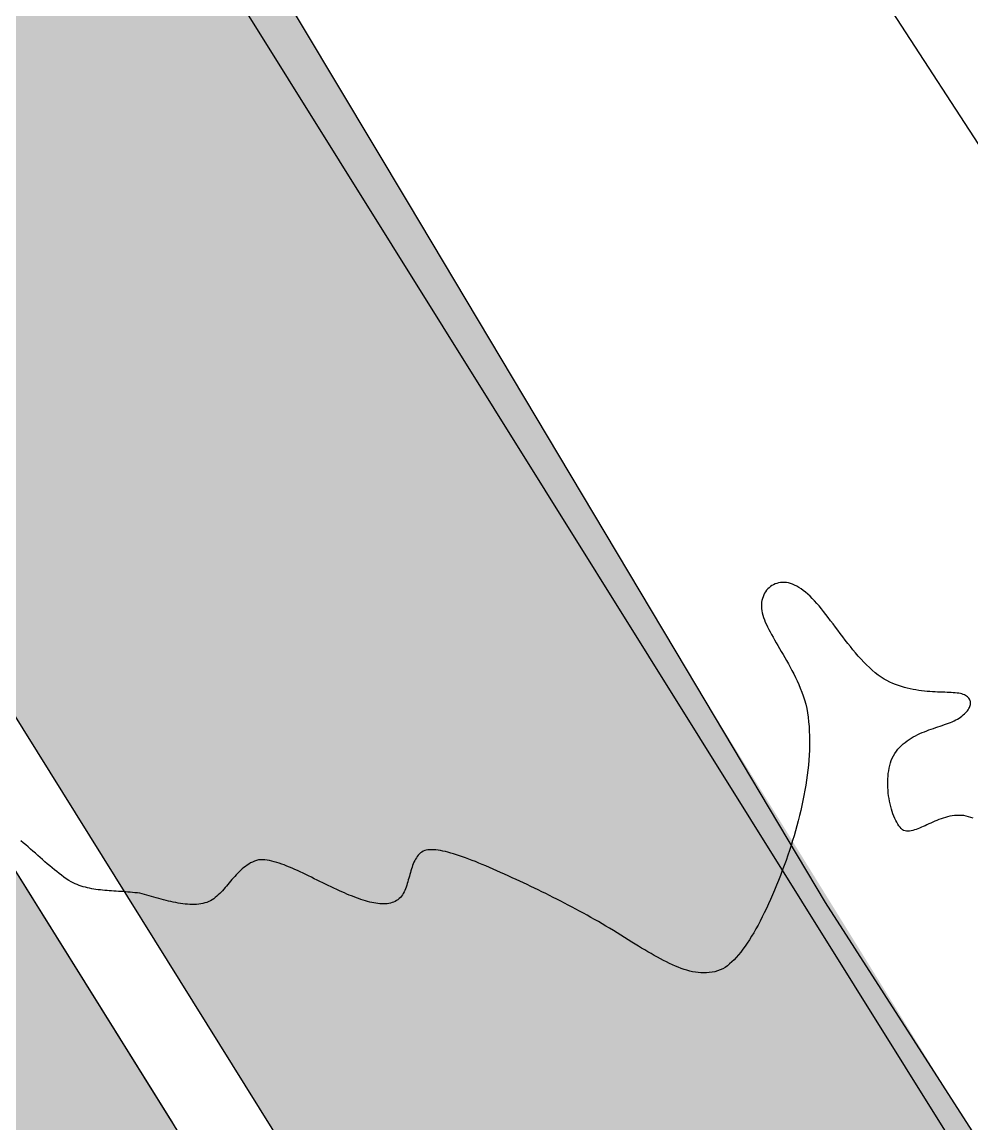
# Model space of a CAD drawing. Header units: metres. Extents: x 3 to 509016, y 4 to 6969473.
# Drawn here: x 507846.111 to 507847.862, y 6967252.387 to 6967254.417 of the extents above; entities that cross this region are included whole.
import ezdxf

# ---------------------------------------------------------------- set-up
doc = ezdxf.new("R2010")
doc.units = ezdxf.units.M
doc.layers.add('_PROP-BDY', color=6, linetype='Continuous', plot=False)
doc.layers.add('C-PRKG', color=252, linetype='Continuous', lineweight=5)
for name, color, linetype in [('C_RD_WHEEL_STOP', 7, 'Continuous'), ('EWS_BATTER TOE', 252, 'Continuous'), ('HATCH_LANDSCAPE', 1, 'Continuous'), ('HATCH_PAVEMENT_CARPARK', 254, 'Continuous'), ('KRB_BACK', 252, 'Continuous'), ('KRB_LIP', 252, 'Continuous'), ('mga2020DR_UNLINED', 252, 'Continuous'), ('mga2020VEG_TREE', 252, 'Continuous'), ('XREF', 7, 'Continuous')]:
    doc.layers.add(name, color=color, linetype=linetype)

# ---------------------------------------------------------------- blocks, each defined once
blk = doc.blocks.new('XD_HATCH')
at = {"layer": 'HATCH_LANDSCAPE', "ltscale": 0.5}
h = blk.add_hatch(dxfattribs=at)
h.set_pattern_fill('GRASS', color=256, scale=0.05)
h.set_pattern_definition([(212.013854887, (0, 0), (-0.28538859865, -1.2375190291), [0.238125, -1.557926224]), (167.013854887, (0, 0), (-0.28538859868, -1.23751902925), [0.238125, -1.031875]), (257.013854887, (0, 0), (1.23751902925, -0.28538859868), [0.238125, -1.031875])])
edge = h.paths.add_edge_path()
edge.add_line((507834.6194, 6967286.6003), (507833.7745, 6967278.3766))
edge.add_line((507833.7745, 6967278.3766), (507834.4563, 6967266.5732))
edge.add_arc((507833.4405, 6967266.3882), 1.0325, -56.8269, 10.3208, ccw=False)
edge.add_line((507834.0055, 6967265.524), (507833.7027, 6967265.3348))
edge.add_line((507833.7027, 6967265.3348), (507831.8595, 6967265.8814))
edge.add_arc((507790.5773, 6967261.1965), 41.5471, 6.4744, 11.72996)
edge.add_arc((507652.9266, 6967269.5696), 178.3302, 0.023588, 2.717699)
edge.add_arc((507863.8943, 6967277.5885), 32.8409, 156.38178, 179.23816, ccw=False)
edge.add_line((507833.8043, 6967290.7459), (507834.868, 6967290.3037))
edge.add_line((507834.868, 6967290.3037), (507834.6194, 6967286.6003))
edge = h.paths.add_edge_path()
edge.add_line((507840.3758, 6967264.2031), (507839.0111, 6967268.6216))
edge.add_line((507839.0111, 6967268.6216), (507838.9485, 6967268.9634))
edge.add_line((507838.9485, 6967268.9634), (507838.9635, 6967269.4631))
edge.add_line((507838.9635, 6967269.4631), (507838.7986, 6967271.4707))
edge.add_line((507838.7986, 6967271.4707), (507838.5426, 6967271.9806))
edge.add_line((507838.5426, 6967271.9806), (507838.3277, 6967272.489))
edge.add_line((507838.3277, 6967272.489), (507838.1812, 6967272.9949))
edge.add_line((507838.1812, 6967272.9949), (507838.0533, 6967273.5))
edge.add_line((507838.0533, 6967273.5), (507837.435, 6967274.5364))
edge.add_line((507837.435, 6967274.5364), (507837.4424, 6967274.8298))
edge.add_line((507837.4424, 6967274.8298), (507837.523, 6967275.3334))
edge.add_line((507837.523, 6967275.3334), (507837.4511, 6967275.831))
edge.add_line((507837.4511, 6967275.831), (507837.4008, 6967276.3294))
edge.add_line((507837.4008, 6967276.3294), (507837.3858, 6967276.8292))
edge.add_line((507837.3858, 6967276.8292), (507837.3708, 6967277.329))
edge.add_line((507837.3708, 6967277.329), (507837.3559, 6967277.8288))
edge.add_line((507837.3559, 6967277.8288), (507837.2868, 6967278.3259))
edge.add_line((507837.2868, 6967278.3259), (507837.6201, 6967280.3039))
edge.add_line((507837.6201, 6967280.3039), (507837.7291, 6967281.2981))
edge.add_line((507837.7291, 6967281.2981), (507837.7573, 6967281.7976))
edge.add_line((507837.7573, 6967281.7976), (507837.7637, 6967283.3032))
edge.add_line((507837.7637, 6967283.3032), (507837.8004, 6967283.8019))
edge.add_line((507837.8004, 6967283.8019), (507837.9, 6967284.2949))
edge.add_line((507837.9, 6967284.2949), (507838.1892, 6967285.2728))
edge.add_line((507838.1892, 6967285.2728), (507838.2709, 6967285.7675))
edge.add_line((507838.2709, 6967285.7675), (507838.3266, 6967286.2645))
edge.add_line((507838.3266, 6967286.2645), (507837.056, 6967286.299))
edge.add_line((507837.056, 6967286.299), (507837.0835, 6967286.024))
edge.add_line((507837.0835, 6967286.024), (507836.2865, 6967278.3018))
edge.add_line((507836.2865, 6967278.3018), (507836.7877, 6967269.7623))
edge.add_line((507836.7877, 6967269.7623), (507836.9971, 6967265.9725))
edge.add_arc((507835.4372, 6967265.8975), 1.5617, -51.2364, 2.7548, ccw=False)
edge.add_line((507836.415, 6967264.6797), (507834.7625, 6967263.6386))
edge.add_line((507834.7625, 6967263.6386), (507834.4122, 6967261.6514))
edge.add_line((507834.4122, 6967261.6514), (507838.3369, 6967255.3696))
edge.add_arc((507838.6337, 6967255.5551), 0.35, 211.9938, 302.0004)
edge.add_line((507838.8192, 6967255.2583), (507843.102, 6967257.934))
edge.add_line((507843.102, 6967257.934), (507849.8852, 6967247.0769))
edge.add_line((507849.8852, 6967247.0769), (507845.6775, 6967244.448))
edge.add_arc((507845.8629, 6967244.1511), 0.35, 121.996, 211.996)
edge.add_line((507845.5661, 6967243.9657), (507846.3609, 6967242.6936))
edge.add_arc((507846.6577, 6967242.879), 0.35, 211.996, 301.996)
edge.add_line((507846.8432, 6967242.5822), (507851.0509, 6967245.2111))
edge.add_line((507851.0509, 6967245.2111), (507857.8321, 6967234.3573))
edge.add_line((507857.8321, 6967234.3573), (507858.9988, 6967232.4898))
edge.add_line((507858.9988, 6967232.4898), (507868.4293, 6967217.3956))
edge.add_line((507868.4293, 6967217.3956), (507869.595, 6967215.5298))
edge.add_line((507869.595, 6967215.5298), (507879.0265, 6967200.4339))
edge.add_line((507879.0265, 6967200.4339), (507880.1922, 6967198.5681))
edge.add_line((507880.1922, 6967198.5681), (507889.6237, 6967183.4722))
edge.add_line((507889.6237, 6967183.4722), (507890.8655, 6967181.6516))
edge.add_line((507890.8655, 6967181.6516), (507890.7894, 6967181.6064))
edge.add_line((507890.7894, 6967181.6064), (507900.2209, 6967166.5105))
edge.add_line((507900.2209, 6967166.5105), (507895.9381, 6967163.8347))
edge.add_arc((507896.1235, 6967163.5378), 0.35, 121.994, 211.996)
edge.add_line((507895.8267, 6967163.3524), (507896.6215, 6967162.0802))
edge.add_arc((507896.9183, 6967162.2657), 0.35, 211.9984, 301.996)
edge.add_line((507897.1038, 6967161.9689), (507901.3866, 6967164.6447))
edge.add_line((507901.3866, 6967164.6447), (507910.8181, 6967149.5487))
edge.add_line((507910.8181, 6967149.5487), (507906.5469, 6967146.8811))
edge.add_arc((507906.7649, 6967146.6028), 0.3535, 128.0734, 218.4885)
edge.add_line((507906.4882, 6967146.3828), (507907.8077, 6967145.0972))
edge.add_line((507907.8077, 6967145.0972), (507909.4019, 6967144.1738))
edge.add_line((507909.4019, 6967144.1738), (507911.1824, 6967145.0318))
edge.add_line((507911.1824, 6967145.0318), (507911.5938, 6967146.4662))
edge.add_line((507911.5938, 6967146.4662), (507913.3116, 6967147.5395))
edge.add_line((507913.3116, 6967147.5395), (507911.7607, 6967150.3145))
edge.add_line((507911.7607, 6967150.3145), (507911.3517, 6967151.1377))
edge.add_line((507911.3517, 6967151.1377), (507910.3123, 6967152.8466))
edge.add_line((507910.3123, 6967152.8466), (507910.0252, 6967153.2568))
edge.add_line((507910.0252, 6967153.2568), (507908.2386, 6967155.6779))
edge.add_line((507908.2386, 6967155.6779), (507906.8185, 6967157.7385))
edge.add_line((507906.8185, 6967157.7385), (507905.1467, 6967160.2314))
edge.add_line((507905.1467, 6967160.2314), (507902.6614, 6967164.5743))
edge.add_line((507902.6614, 6967164.5743), (507901.6885, 6967166.3247))
edge.add_line((507901.6885, 6967166.3247), (507890.3492, 6967184.5912))
edge.add_line((507890.3492, 6967184.5912), (507887.9238, 6967188.3817))
edge.add_line((507887.9238, 6967188.3817), (507882.2644, 6967197.2262))
edge.add_line((507882.2644, 6967197.2262), (507881.0853, 6967198.9492))
edge.add_line((507881.0853, 6967198.9492), (507875.2149, 6967208.1494))
edge.add_line((507875.2149, 6967208.1494), (507870.7184, 6967215.3627))
edge.add_line((507870.7184, 6967215.3627), (507864.5811, 6967226.2674))
edge.add_line((507864.5811, 6967226.2674), (507858.7045, 6967235.0792))
edge.add_line((507858.7045, 6967235.0792), (507856.2419, 6967238.7442))
edge.add_line((507856.2419, 6967238.7442), (507855.1022, 6967240.3904))
edge.add_line((507855.1022, 6967240.3904), (507854.8173, 6967240.8019))
edge.add_line((507854.8173, 6967240.8019), (507854.0618, 6967242.0986))
edge.add_line((507854.0618, 6967242.0986), (507852.576, 6967244.7077))
edge.add_line((507852.576, 6967244.7077), (507851.066, 6967247.3016))
edge.add_line((507851.066, 6967247.3016), (507849.5393, 6967249.8852))
edge.add_line((507849.5393, 6967249.8852), (507848.9949, 6967250.7242))
edge.add_line((507848.9949, 6967250.7242), (507848.7226, 6967251.1437))
edge.add_line((507848.7226, 6967251.1437), (507848.4401, 6967251.5567))
edge.add_line((507848.4401, 6967251.5567), (507847.8618, 6967252.3745))
edge.add_line((507847.8618, 6967252.3745), (507847.3356, 6967253.2249))
edge.add_line((507847.3356, 6967253.2249), (507845.7975, 6967255.8013))
edge.add_line((507845.7975, 6967255.8013), (507844.2186, 6967258.446))
edge.add_line((507844.2186, 6967258.446), (507842.8502, 6967261.0217))
edge.add_line((507842.8502, 6967261.0217), (507842.6112, 6967261.4614))
edge.add_line((507842.6112, 6967261.4614), (507842.0412, 6967262.2858))
edge.add_line((507842.0412, 6967262.2858), (507840.3758, 6967264.2031))
at = {"layer": 'HATCH_PAVEMENT_CARPARK'}
h = blk.add_hatch(color=256, dxfattribs=at)
h.dxf.hatch_style = 1
edge = h.paths.add_edge_path()
edge.add_spline(control_points=[(507831.6057, 6967265.2103), (507831.2653, 6967264.9977)], knot_values=[3.035082, 3.035082, 4.035082, 4.035082], weights=[1, 1], degree=1, periodic=0)
edge.add_spline(control_points=[(507831.2653, 6967264.9977), (507829.7013, 6967264.0205)], knot_values=[2.035082, 2.035082, 3.035082, 3.035082], weights=[1, 1], degree=1, periodic=0)
edge.add_spline(control_points=[(507829.7013, 6967264.0205), (507828.586, 6967263.3237)], knot_values=[1.499683, 1.499683, 2.035082, 2.035082], weights=[1, 1], degree=1, periodic=0)
edge.add_line((507828.586, 6967263.3237), (507826.3004, 6967261.8957))
edge.add_line((507826.3004, 6967261.8957), (507828.2109, 6967258.8379))
edge.add_line((507828.2109, 6967258.8379), (507832.6123, 6967251.7931))
edge.add_arc((507832.1708, 6967251.5252), 0.5164, -46.2921, 31.2496, ccw=False)
edge.add_line((507832.5276, 6967251.1519), (507828.2976, 6967248.5078))
edge.add_line((507828.2976, 6967248.5078), (507834.8678, 6967237.9915))
edge.add_line((507834.8678, 6967237.9915), (507839.0985, 6967240.6347))
edge.add_arc((507839.2657, 6967239.8885), 0.7648, 41.8437, 102.6277, ccw=False)
edge.add_line((507839.8354, 6967240.3986), (507840.6363, 6967239.117))
edge.add_arc((507839.9895, 6967239.0145), 0.6548, -54.842, 9.002, ccw=False)
edge.add_line((507840.3666, 6967238.4792), (507836.1925, 6967235.8713))
edge.add_line((507836.1925, 6967235.8713), (507842.8687, 6967225.1854))
edge.add_line((507842.8687, 6967225.1854), (507844.1606, 6967223.1178))
edge.add_line((507844.1606, 6967223.1178), (507853.4659, 6967208.2237))
edge.add_line((507853.4659, 6967208.2237), (507857.6976, 6967210.8653))
edge.add_arc((507857.8775, 6967210.3834), 0.5143, 32.6567, 110.4711, ccw=False)
edge.add_line((507858.3105, 6967210.661), (507859.1053, 6967209.3888))
edge.add_line((507859.1053, 6967209.3888), (507864.7027, 6967212.8859))
edge.add_line((507864.7027, 6967212.8859), (507863.9079, 6967214.158))
edge.add_arc((507864.3319, 6967214.4229), 0.5, 121.996, 211.9999, ccw=False)
edge.add_line((507864.067, 6967214.847), (507868.2226, 6967217.4433))
edge.add_line((507868.2226, 6967217.4433), (507858.9501, 6967232.2848))
edge.add_line((507858.9501, 6967232.2848), (507854.7944, 6967229.6885))
edge.add_arc((507854.528, 6967230.1061), 0.4954, 211.4621, 302.5322, ccw=False)
edge.add_line((507854.1055, 6967229.8476), (507853.3107, 6967231.1197))
edge.add_arc((507853.7337, 6967231.3849), 0.4992, 121.9038, 212.0841, ccw=False)
edge.add_line((507853.4698, 6967231.8087), (507857.6254, 6967234.405))
edge.add_line((507857.6254, 6967234.405), (507851.0022, 6967245.0061))
edge.add_line((507851.0022, 6967245.0061), (507846.9226, 6967242.455))
edge.add_arc((507846.6577, 6967242.879), 0.5, 211.996, 301.996, ccw=False)
edge.add_line((507846.2337, 6967242.6141), (507845.4389, 6967243.8862))
edge.add_arc((507845.8629, 6967244.1511), 0.5, 121.996, 211.996, ccw=False)
edge.add_line((507845.598, 6967244.5752), (507849.6775, 6967247.1263))
edge.add_line((507849.6775, 6967247.1263), (507843.0543, 6967257.7273))
edge.add_line((507843.0543, 6967257.7273), (507842.2198, 6967257.2017))
edge.add_line((507842.2198, 6967257.2017), (507838.8987, 6967255.131))
edge.add_arc((507838.6337, 6967255.5551), 0.5, 211.9931, 301.9996, ccw=False)
edge.add_line((507838.2097, 6967255.2902), (507833.4848, 6967262.8744))
edge.add_line((507833.4848, 6967262.8744), (507831.8978, 6967265.3928))
edge.add_line((507831.8978, 6967265.3928), (507831.6057, 6967265.2103))
blk = doc.blocks.new('25027_BNP_Skygate Play-Sheet - 000101 - SITE PLAN')
at = {"layer": '_PROP-BDY'}
blk.add_line((-2401700.5, 3945943.9), (-2257300.5, 3945943.9), dxfattribs=at)
at = {"layer": 'C-PRKG'}
blk.add_line((-2275654.4, 3947143.9), (-2270658.8, 3947143.9), dxfattribs=at)
blk = doc.blocks.new('XE_ARCH')
at = {"xscale": 0.001, "yscale": 0.001, "zscale": 0.001, "rotation": 121.996}
blk.add_blockref('25027_BNP_Skygate Play-Sheet - 000101 - SITE PLAN', (509988.1258, 6971273.7702), dxfattribs=at)
blk = doc.blocks.new('XE_LOT BOUNDARY')
at = {"layer": '_PROP-BDY'}
blk.add_line((507914.1948, 6967146.1257), (507837.683, 6967268.5892), dxfattribs=at)
blk = doc.blocks.new('BAC V TREE')
for p, q in [((4.5392, -11.2206), (4.5228, -11.2339)), ((4.5567, -11.2087), (4.5392, -11.2206)), ((4.5751, -11.1983), (4.5567, -11.2087)), ((4.5946, -11.1894), (4.5751, -11.1983)), ((4.6148, -11.1822), (4.5946, -11.1894)), ((4.636, -11.1767), (4.6148, -11.1822)), ((4.6578, -11.173), (4.636, -11.1767)), ((4.6803, -11.1711), (4.6578, -11.173)), ((4.7034, -11.1712), (4.6803, -11.1711)), ((4.7271, -11.1731), (4.7034, -11.1712)), ((4.7513, -11.1772), (4.7271, -11.1731)), ((4.7758, -11.1833), (4.7513, -11.1772)), ((4.8008, -11.1917), (4.7758, -11.1833)), ((4.8259, -11.2022), (4.8008, -11.1917)), ((4.8514, -11.2151), (4.8259, -11.2022)), ((4.8769, -11.2304), (4.8514, -11.2151)), ((4.9025, -11.2481), (4.8769, -11.2304)), ((4.4437, -11.3616), (4.4382, -11.3839)), ((4.4507, -11.3401), (4.4437, -11.3616)), ((4.4593, -11.3196), (4.4507, -11.3401)), ((4.4693, -11.3002), (4.4593, -11.3196)), ((4.4807, -11.2818), (4.4693, -11.3002)), ((4.4935, -11.2646), (4.4807, -11.2818)), ((4.5075, -11.2486), (4.4935, -11.2646)), ((4.5228, -11.2339), (4.5075, -11.2486)), ((4.9282, -11.2683), (4.9025, -11.2481)), ((4.9547, -11.2884), (4.9282, -11.2683)), ((4.9812, -11.3107), (4.9547, -11.2884)), ((5.0078, -11.3351), (4.9812, -11.3107)), ((5.0344, -11.3614), (5.0078, -11.3351)), ((5.0612, -11.3894), (5.0344, -11.3614)), ((4.4325, -11.431), (4.4323, -11.4556)), ((4.4323, -11.4556), (4.4339, -11.4808)), ((4.4345, -11.4071), (4.4325, -11.431)), ((4.4339, -11.4808), (4.4375, -11.5065)), ((4.4382, -11.3839), (4.4345, -11.4071)), ((5.088, -11.4192), (5.0612, -11.3894)), ((5.115, -11.4504), (5.088, -11.4192)), ((5.1422, -11.4831), (5.115, -11.4504)), ((5.1695, -11.5169), (5.1422, -11.4831)), ((4.4375, -11.5065), (4.4422, -11.5324)), ((4.4422, -11.5324), (4.4487, -11.5587)), ((4.4487, -11.5587), (4.4568, -11.5855)), ((4.4568, -11.5855), (4.4664, -11.6129)), ((4.4664, -11.6129), (4.4775, -11.6408)), ((5.197, -11.5519), (5.1695, -11.5169)), ((5.2247, -11.5878), (5.197, -11.5519)), ((5.2526, -11.6246), (5.2247, -11.5878)), ((5.2808, -11.662), (5.2526, -11.6246)), ((4.4775, -11.6408), (4.49, -11.6692)), ((4.49, -11.6692), (4.5036, -11.6982)), ((4.5036, -11.6982), (4.5185, -11.7279)), ((4.5185, -11.7279), (4.5344, -11.7581)), ((5.3093, -11.7), (5.2808, -11.662)), ((5.338, -11.7384), (5.3093, -11.7)), ((5.3671, -11.7771), (5.338, -11.7384)), ((4.5344, -11.7581), (4.5512, -11.7889)), ((4.5512, -11.7889), (4.569, -11.8204)), ((4.569, -11.8204), (4.5875, -11.8525)), ((4.5875, -11.8525), (4.6067, -11.8854)), ((4.6067, -11.8854), (4.6264, -11.9189)), ((5.3965, -11.8159), (5.3671, -11.7771)), ((5.4262, -11.8547), (5.3965, -11.8159)), ((5.4562, -11.8933), (5.4262, -11.8547)), ((4.6264, -11.9189), (4.6467, -11.9531)), ((4.6467, -11.9531), (4.6673, -11.9881)), ((4.6673, -11.9881), (4.6882, -12.0238)), ((5.4867, -11.9317), (5.4562, -11.8933)), ((5.5175, -11.9696), (5.4867, -11.9317)), ((5.5488, -12.007), (5.5175, -11.9696)), ((5.5805, -12.0438), (5.5488, -12.007)), ((4.6882, -12.0238), (4.7094, -12.0603)), ((4.7094, -12.0603), (4.7306, -12.0976)), ((4.7306, -12.0976), (4.7518, -12.1357)), ((4.7518, -12.1357), (4.773, -12.1746)), ((5.6127, -12.0796), (5.5805, -12.0438)), ((5.6453, -12.1145), (5.6127, -12.0796)), ((5.6785, -12.1483), (5.6453, -12.1145)), ((4.773, -12.1746), (4.794, -12.2143)), ((4.794, -12.2143), (4.8146, -12.2549)), ((4.8146, -12.2549), (4.8349, -12.2963)), ((5.7121, -12.1809), (5.6785, -12.1483)), ((5.7463, -12.212), (5.7121, -12.1809)), ((5.781, -12.2417), (5.7463, -12.212)), ((5.8163, -12.2697), (5.781, -12.2417)), ((5.8522, -12.2958), (5.8163, -12.2697)), ((4.8349, -12.2963), (4.8548, -12.3387)), ((4.8548, -12.3387), (4.874, -12.382)), ((4.874, -12.382), (4.8926, -12.4262)), ((5.8858, -12.3163), (5.8522, -12.2958)), ((5.9198, -12.335), (5.8858, -12.3163)), ((5.954, -12.3522), (5.9198, -12.335)), ((5.9883, -12.3677), (5.954, -12.3522)), ((6.0229, -12.3818), (5.9883, -12.3677)), ((6.0575, -12.3946), (6.0229, -12.3818)), ((6.0921, -12.406), (6.0575, -12.3946)), ((6.1267, -12.4161), (6.0921, -12.406)), ((4.8926, -12.4262), (4.9105, -12.4713)), ((4.9105, -12.4713), (4.9274, -12.5174)), ((4.9274, -12.5174), (4.9435, -12.5645)), ((6.1612, -12.4251), (6.1267, -12.4161)), ((6.1956, -12.4331), (6.1612, -12.4251)), ((6.2298, -12.44), (6.1956, -12.4331)), ((6.2638, -12.446), (6.2298, -12.44)), ((6.2975, -12.4512), (6.2638, -12.446)), ((6.3308, -12.4556), (6.2975, -12.4512)), ((6.3637, -12.4593), (6.3308, -12.4556)), ((6.3962, -12.4624), (6.3637, -12.4593)), ((6.4281, -12.4649), (6.3962, -12.4624)), ((6.4595, -12.4671), (6.4281, -12.4649)), ((6.4902, -12.4688), (6.4595, -12.4671)), ((6.5203, -12.4703), (6.4902, -12.4688)), ((6.5496, -12.4715), (6.5203, -12.4703)), ((6.5782, -12.4726), (6.5496, -12.4715)), ((6.6059, -12.4736), (6.5782, -12.4726)), ((6.6327, -12.4746), (6.6059, -12.4736)), ((6.6585, -12.4758), (6.6327, -12.4746)), ((6.6834, -12.4771), (6.6585, -12.4758)), ((6.7072, -12.4787), (6.6834, -12.4771)), ((6.7298, -12.4806), (6.7072, -12.4787)), ((6.7513, -12.4829), (6.7298, -12.4806)), ((6.7716, -12.4856), (6.7513, -12.4829)), ((6.7906, -12.489), (6.7716, -12.4856)), ((6.8082, -12.4935), (6.7906, -12.489)), ((6.8245, -12.4987), (6.8082, -12.4935)), ((6.8393, -12.5047), (6.8245, -12.4987)), ((6.8528, -12.5114), (6.8393, -12.5047)), ((6.8648, -12.5187), (6.8528, -12.5114)), ((6.8754, -12.5266), (6.8648, -12.5187)), ((6.8847, -12.535), (6.8754, -12.5266)), ((6.8926, -12.544), (6.8847, -12.535)), ((4.9435, -12.5645), (4.9584, -12.6126)), ((4.9584, -12.6126), (4.9689, -12.6639)), ((4.9689, -12.6639), (4.9779, -12.7162)), ((6.8833, -12.68), (6.8912, -12.6675)), ((6.8912, -12.6675), (6.8978, -12.6551)), ((6.8991, -12.5535), (6.8926, -12.544)), ((6.8978, -12.6551), (6.9032, -12.6428)), ((6.9042, -12.5635), (6.8991, -12.5535)), ((6.9032, -12.6428), (6.9072, -12.6307)), ((6.908, -12.5738), (6.9042, -12.5635)), ((6.9072, -12.6307), (6.91, -12.6188)), ((6.9105, -12.5846), (6.908, -12.5738)), ((6.91, -12.6188), (6.9115, -12.6071)), ((6.9117, -12.5957), (6.9105, -12.5846)), ((6.9115, -12.6071), (6.9117, -12.5957)), ((4.9779, -12.7162), (4.9854, -12.7693)), ((4.9854, -12.7693), (4.9915, -12.8233)), ((6.737, -12.8015), (6.757, -12.7902)), ((6.757, -12.7902), (6.7758, -12.7786)), ((6.7758, -12.7786), (6.7935, -12.7667)), ((6.7935, -12.7667), (6.81, -12.7546)), ((6.81, -12.7546), (6.8252, -12.7424)), ((6.8252, -12.7424), (6.8393, -12.73)), ((6.8393, -12.73), (6.8522, -12.7176)), ((6.8522, -12.7176), (6.8638, -12.705)), ((6.8638, -12.705), (6.8742, -12.6925)), ((6.8742, -12.6925), (6.8833, -12.68)), ((4.9915, -12.8233), (4.9962, -12.878)), ((4.9962, -12.878), (4.9995, -12.9334)), ((6.3646, -12.9406), (6.3915, -12.93)), ((6.3915, -12.93), (6.4184, -12.9199)), ((6.4184, -12.9199), (6.4453, -12.9102)), ((6.4453, -12.9102), (6.472, -12.9009)), ((6.472, -12.9009), (6.4986, -12.8918)), ((6.4986, -12.8918), (6.5249, -12.883)), ((6.5249, -12.883), (6.5508, -12.8743)), ((6.5508, -12.8743), (6.5762, -12.8657)), ((6.5762, -12.8657), (6.6012, -12.8571)), ((6.6012, -12.8571), (6.6256, -12.8485)), ((6.6256, -12.8485), (6.6493, -12.8398)), ((6.6493, -12.8398), (6.6723, -12.831)), ((6.6723, -12.831), (6.6945, -12.8219)), ((6.6945, -12.8219), (6.7158, -12.8125)), ((6.7158, -12.8125), (6.737, -12.8015)), ((4.9995, -12.9334), (5.0015, -12.9894)), ((5.0015, -12.9894), (5.0023, -13.0461)), ((5.0023, -13.0461), (5.0018, -13.1033)), ((6.1356, -13.0672), (6.1589, -13.0496)), ((6.1589, -13.0496), (6.183, -13.033)), ((6.183, -13.033), (6.2077, -13.0174)), ((6.2077, -13.0174), (6.2329, -13.0026)), ((6.2329, -13.0026), (6.2586, -12.9888)), ((6.2586, -12.9888), (6.2847, -12.9757)), ((6.2847, -12.9757), (6.3111, -12.9634)), ((6.3111, -12.9634), (6.3377, -12.9517)), ((6.3377, -12.9517), (6.3646, -12.9406)), ((5, -13.161), (4.9971, -13.2192)), ((5.0018, -13.1033), (5, -13.161)), ((6.0143, -13.1983), (6.0319, -13.1731)), ((6.0319, -13.1731), (6.0506, -13.1494)), ((6.0506, -13.1494), (6.0704, -13.1269)), ((6.0704, -13.1269), (6.0913, -13.1058)), ((6.0913, -13.1058), (6.113, -13.0859)), ((6.113, -13.0859), (6.1356, -13.0672)), ((4.9931, -13.2778), (4.9879, -13.3368)), ((4.9971, -13.2192), (4.9931, -13.2778)), ((5.9536, -13.3407), (5.962, -13.3106)), ((5.962, -13.3106), (5.9717, -13.2814)), ((5.9717, -13.2814), (5.9828, -13.2532)), ((5.9828, -13.2532), (5.9979, -13.225)), ((5.9979, -13.225), (6.0143, -13.1983)), ((4.9817, -13.3961), (4.9744, -13.4557)), ((4.9879, -13.3368), (4.9817, -13.3961)), ((5.9328, -13.4682), (5.9361, -13.4355)), ((5.9361, -13.4355), (5.9407, -13.4033)), ((5.9407, -13.4033), (5.9465, -13.3716)), ((5.9465, -13.3716), (5.9536, -13.3407)), ((4.9569, -13.5753), (4.9467, -13.6354)), ((4.9661, -13.5154), (4.9569, -13.5753)), ((4.9744, -13.4557), (4.9661, -13.5154)), ((5.9294, -13.5346), (5.9305, -13.5012)), ((5.9294, -13.568), (5.9294, -13.5346)), ((5.9305, -13.6016), (5.9294, -13.568)), ((5.9305, -13.5012), (5.9328, -13.4682)), ((4.9356, -13.6955), (4.9237, -13.7556)), ((4.9467, -13.6354), (4.9356, -13.6955)), ((5.9326, -13.635), (5.9305, -13.6016)), ((5.9356, -13.6683), (5.9326, -13.635)), ((5.9396, -13.7013), (5.9356, -13.6683)), ((5.9445, -13.7339), (5.9396, -13.7013)), ((4.9109, -13.8157), (4.8973, -13.8758)), ((4.9237, -13.7556), (4.9109, -13.8157)), ((5.9503, -13.766), (5.9445, -13.7339)), ((5.9569, -13.7975), (5.9503, -13.766)), ((5.9643, -13.8283), (5.9569, -13.7975)), ((5.9725, -13.8583), (5.9643, -13.8283)), ((4.883, -13.9357), (4.8679, -13.9954)), ((4.8973, -13.8758), (4.883, -13.9357)), ((5.9815, -13.8873), (5.9725, -13.8583)), ((5.9911, -13.9153), (5.9815, -13.8873)), ((6.0014, -13.9421), (5.9911, -13.9153)), ((6.0123, -13.9676), (6.0014, -13.9421)), ((6.0238, -13.9918), (6.0123, -13.9676)), ((6.5622, -13.9725), (6.5371, -13.9818)), ((6.5876, -13.9639), (6.5622, -13.9725)), ((6.6134, -13.956), (6.5876, -13.9639)), ((6.6396, -13.949), (6.6134, -13.956)), ((6.6662, -13.9431), (6.6396, -13.949)), ((6.6931, -13.9383), (6.6662, -13.9431)), ((6.7204, -13.9348), (6.6931, -13.9383)), ((6.7481, -13.9326), (6.7204, -13.9348)), ((6.7761, -13.932), (6.7481, -13.9326)), ((6.8045, -13.933), (6.7761, -13.932)), ((6.8333, -13.9358), (6.8045, -13.933)), ((6.86, -13.9414), (6.8333, -13.9358)), ((6.8869, -13.9485), (6.86, -13.9414)), ((6.9138, -13.9569), (6.8869, -13.9485)), ((6.9408, -13.9666), (6.9138, -13.9569)), ((4.8521, -14.0549), (4.8357, -14.1141)), ((4.8679, -13.9954), (4.8521, -14.0549)), ((6.0359, -14.0145), (6.0238, -13.9918)), ((6.0485, -14.0357), (6.0359, -14.0145)), ((6.0615, -14.0551), (6.0485, -14.0357)), ((6.075, -14.0727), (6.0615, -14.0551)), ((6.089, -14.0884), (6.075, -14.0727)), ((6.1033, -14.1021), (6.089, -14.0884)), ((6.1179, -14.1136), (6.1033, -14.1021)), ((6.2466, -14.1054), (6.227, -14.1108)), ((6.2665, -14.0989), (6.2466, -14.1054)), ((6.2869, -14.0914), (6.2665, -14.0989)), ((6.3077, -14.0831), (6.2869, -14.0914)), ((6.3289, -14.0742), (6.3077, -14.0831)), ((6.3505, -14.0646), (6.3289, -14.0742)), ((6.3725, -14.0546), (6.3505, -14.0646)), ((6.3948, -14.0442), (6.3725, -14.0546)), ((6.4176, -14.0336), (6.3948, -14.0442)), ((6.4407, -14.0229), (6.4176, -14.0336)), ((6.4642, -14.0123), (6.4407, -14.0229)), ((6.4882, -14.0018), (6.4642, -14.0123)), ((6.5124, -13.9916), (6.4882, -14.0018)), ((6.5371, -13.9818), (6.5124, -13.9916)), ((-4.3218, -14.2571), (-4.3512, -14.2328)), ((4.801, -14.2315), (4.7828, -14.2896)), ((4.8187, -14.173), (4.801, -14.2315)), ((4.8357, -14.1141), (4.8187, -14.173)), ((6.1351, -14.1173), (6.1179, -14.1136)), ((6.1526, -14.1191), (6.1351, -14.1173)), ((6.1706, -14.1193), (6.1526, -14.1191)), ((6.189, -14.1179), (6.1706, -14.1193)), ((6.2078, -14.115), (6.189, -14.1179)), ((6.227, -14.1108), (6.2078, -14.115)), ((-4.2925, -14.2817), (-4.3218, -14.2571)), ((-4.2635, -14.3065), (-4.2925, -14.2817)), ((-4.2346, -14.3315), (-4.2635, -14.3065)), ((-4.2059, -14.3566), (-4.2346, -14.3315)), ((-4.1773, -14.3817), (-4.2059, -14.3566)), ((0.405, -14.3665), (0.3899, -14.3775)), ((0.4212, -14.3571), (0.405, -14.3665)), ((0.4387, -14.3491), (0.4212, -14.3571)), ((0.4574, -14.3446), (0.4387, -14.3491)), ((0.4774, -14.3415), (0.4574, -14.3446)), ((0.4988, -14.3397), (0.4774, -14.3415)), ((0.5216, -14.3393), (0.4988, -14.3397)), ((0.5456, -14.3401), (0.5216, -14.3393)), ((0.5709, -14.3421), (0.5456, -14.3401)), ((0.5974, -14.3454), (0.5709, -14.3421)), ((0.6251, -14.3498), (0.5974, -14.3454)), ((0.654, -14.3553), (0.6251, -14.3498)), ((0.684, -14.362), (0.654, -14.3553)), ((0.7152, -14.3697), (0.684, -14.362)), ((4.7641, -14.3472), (4.745, -14.4043)), ((4.7828, -14.2896), (4.7641, -14.3472)), ((-4.1488, -14.4068), (-4.1773, -14.3817)), ((-4.1204, -14.4318), (-4.1488, -14.4068)), ((-4.0922, -14.4566), (-4.1204, -14.4318)), ((-4.0639, -14.4813), (-4.0922, -14.4566)), ((-4.0358, -14.5056), (-4.0639, -14.4813)), ((-1.6248, -14.4963), (-1.6463, -14.5087)), ((-1.6025, -14.4849), (-1.6248, -14.4963)), ((-1.5794, -14.4748), (-1.6025, -14.4849)), ((-1.5554, -14.4659), (-1.5794, -14.4748)), ((-1.5306, -14.4583), (-1.5554, -14.4659)), ((-1.5062, -14.4574), (-1.5306, -14.4583)), ((-1.4811, -14.458), (-1.5062, -14.4574)), ((-1.4552, -14.4601), (-1.4811, -14.458)), ((-1.4287, -14.4635), (-1.4552, -14.4601)), ((-1.4015, -14.4683), (-1.4287, -14.4635)), ((-1.3737, -14.4743), (-1.4015, -14.4683)), ((-1.3453, -14.4814), (-1.3737, -14.4743)), ((-1.3163, -14.4897), (-1.3453, -14.4814)), ((-1.2868, -14.499), (-1.3163, -14.4897)), ((0.3119, -14.4868), (0.3037, -14.5061)), ((0.3206, -14.4683), (0.3119, -14.4868)), ((0.3301, -14.4506), (0.3206, -14.4683)), ((0.3402, -14.4338), (0.3301, -14.4506)), ((0.3512, -14.418), (0.3402, -14.4338)), ((0.3631, -14.4033), (0.3512, -14.418)), ((0.376, -14.3898), (0.3631, -14.4033)), ((0.3899, -14.3775), (0.376, -14.3898)), ((0.7474, -14.3784), (0.7152, -14.3697)), ((0.7806, -14.3881), (0.7474, -14.3784)), ((0.8149, -14.3988), (0.7806, -14.3881)), ((0.8502, -14.4104), (0.8149, -14.3988)), ((0.8864, -14.4229), (0.8502, -14.4104)), ((0.9235, -14.4362), (0.8864, -14.4229)), ((0.9615, -14.4504), (0.9235, -14.4362)), ((1.0004, -14.4653), (0.9615, -14.4504)), ((1.0401, -14.481), (1.0004, -14.4653)), ((1.0806, -14.4973), (1.0401, -14.481)), ((1.1219, -14.5144), (1.0806, -14.4973)), ((4.7231, -14.4655), (4.701, -14.5262)), ((4.745, -14.4043), (4.7231, -14.4655)), ((-4.0077, -14.5297), (-4.0358, -14.5056)), ((-3.9796, -14.5533), (-4.0077, -14.5297)), ((-3.9515, -14.5765), (-3.9796, -14.5533)), ((-3.9234, -14.5991), (-3.9515, -14.5765)), ((-3.8952, -14.6212), (-3.9234, -14.5991)), ((-3.867, -14.6426), (-3.8952, -14.6212)), ((-1.7797, -14.6196), (-1.7968, -14.6378)), ((-1.7621, -14.6018), (-1.7797, -14.6196)), ((-1.7442, -14.5845), (-1.7621, -14.6018)), ((-1.7257, -14.5678), (-1.7442, -14.5845)), ((-1.7068, -14.5518), (-1.7257, -14.5678)), ((-1.6873, -14.5366), (-1.7068, -14.5518)), ((-1.6671, -14.5222), (-1.6873, -14.5366)), ((-1.6463, -14.5087), (-1.6671, -14.5222)), ((-1.2568, -14.5093), (-1.2868, -14.499)), ((-1.2264, -14.5204), (-1.2568, -14.5093)), ((-1.1955, -14.5324), (-1.2264, -14.5204)), ((-1.1642, -14.5452), (-1.1955, -14.5324)), ((-1.1326, -14.5586), (-1.1642, -14.5452)), ((-1.1006, -14.5727), (-1.1326, -14.5586)), ((-1.0684, -14.5873), (-1.1006, -14.5727)), ((-1.0358, -14.6025), (-1.0684, -14.5873)), ((-1.0031, -14.618), (-1.0358, -14.6025)), ((-0.9702, -14.6339), (-1.0031, -14.618)), ((0.2693, -14.61), (0.2631, -14.6317)), ((0.2755, -14.5885), (0.2693, -14.61)), ((0.2821, -14.5672), (0.2755, -14.5885)), ((0.2889, -14.5464), (0.2821, -14.5672)), ((0.2961, -14.5259), (0.2889, -14.5464)), ((0.3037, -14.5061), (0.2961, -14.5259)), ((1.1639, -14.5321), (1.1219, -14.5144)), ((1.2066, -14.5504), (1.1639, -14.5321)), ((1.25, -14.5692), (1.2066, -14.5504)), ((1.2941, -14.5886), (1.25, -14.5692)), ((1.3387, -14.6085), (1.2941, -14.5886)), ((1.384, -14.6289), (1.3387, -14.6085)), ((4.6786, -14.5862), (4.6559, -14.6454)), ((4.701, -14.5262), (4.6786, -14.5862)), ((-3.8387, -14.6633), (-3.867, -14.6426)), ((-3.8104, -14.6832), (-3.8387, -14.6633)), ((-3.7819, -14.7023), (-3.8104, -14.6832)), ((-3.7534, -14.7205), (-3.7819, -14.7023)), ((-3.7299, -14.7322), (-3.7534, -14.7205)), ((-3.7062, -14.743), (-3.7299, -14.7322)), ((-3.6824, -14.7529), (-3.7062, -14.743)), ((-3.6583, -14.762), (-3.6824, -14.7529)), ((-1.8949, -14.7515), (-1.9108, -14.7704)), ((-1.8789, -14.7325), (-1.8949, -14.7515)), ((-1.8628, -14.7133), (-1.8789, -14.7325)), ((-1.8466, -14.6942), (-1.8628, -14.7133)), ((-1.8303, -14.6752), (-1.8466, -14.6942)), ((-1.8137, -14.6564), (-1.8303, -14.6752)), ((-1.7968, -14.6378), (-1.8137, -14.6564)), ((-0.9371, -14.65), (-0.9702, -14.6339)), ((-0.9038, -14.6664), (-0.9371, -14.65)), ((-0.8705, -14.6829), (-0.9038, -14.6664)), ((-0.8371, -14.6995), (-0.8705, -14.6829)), ((-0.8037, -14.7161), (-0.8371, -14.6995)), ((-0.7703, -14.7327), (-0.8037, -14.7161)), ((-0.737, -14.7491), (-0.7703, -14.7327)), ((-0.7037, -14.7653), (-0.737, -14.7491)), ((0.2322, -14.74), (0.2254, -14.761)), ((0.2387, -14.7187), (0.2322, -14.74)), ((0.2449, -14.6971), (0.2387, -14.7187)), ((0.251, -14.6754), (0.2449, -14.6971)), ((0.2571, -14.6535), (0.251, -14.6754)), ((0.2631, -14.6317), (0.2571, -14.6535)), ((1.4298, -14.6497), (1.384, -14.6289)), ((1.4761, -14.6709), (1.4298, -14.6497)), ((1.5229, -14.6924), (1.4761, -14.6709)), ((1.5662, -14.7126), (1.5229, -14.6924)), ((1.6096, -14.733), (1.5662, -14.7126)), ((1.6533, -14.7536), (1.6096, -14.733)), ((1.6971, -14.7744), (1.6533, -14.7536)), ((4.633, -14.7039), (4.6098, -14.7616)), ((4.6559, -14.6454), (4.633, -14.7039)), ((-3.634, -14.7702), (-3.6583, -14.762)), ((-3.6096, -14.7777), (-3.634, -14.7702)), ((-3.5849, -14.7845), (-3.6096, -14.7777)), ((-3.5601, -14.7906), (-3.5849, -14.7845)), ((-3.535, -14.7961), (-3.5601, -14.7906)), ((-3.5098, -14.8011), (-3.535, -14.7961)), ((-3.4844, -14.8055), (-3.5098, -14.8011)), ((-3.4588, -14.8094), (-3.4844, -14.8055)), ((-3.433, -14.8129), (-3.4588, -14.8094)), ((-3.407, -14.8161), (-3.433, -14.8129)), ((-3.3808, -14.8189), (-3.407, -14.8161)), ((-3.3545, -14.8214), (-3.3808, -14.8189)), ((-3.3279, -14.8236), (-3.3545, -14.8214)), ((-3.3012, -14.8257), (-3.3279, -14.8236)), ((-3.2744, -14.8276), (-3.3012, -14.8257)), ((-3.2473, -14.8294), (-3.2744, -14.8276)), ((-3.2201, -14.8312), (-3.2473, -14.8294)), ((-3.1927, -14.8329), (-3.2201, -14.8312)), ((-3.1651, -14.8347), (-3.1927, -14.8329)), ((-3.1373, -14.8365), (-3.1651, -14.8347)), ((-3.1094, -14.8385), (-3.1373, -14.8365)), ((-3.0814, -14.8407), (-3.1094, -14.8385)), ((-3.0531, -14.843), (-3.0814, -14.8407)), ((-3.0247, -14.8457), (-3.0531, -14.843)), ((-2.9962, -14.8486), (-3.0247, -14.8457)), ((-2.9674, -14.852), (-2.9962, -14.8486)), ((-2.9386, -14.8557), (-2.9674, -14.852)), ((-2.9115, -14.8629), (-2.9386, -14.8557)), ((-2.8841, -14.8703), (-2.9115, -14.8629)), ((-2.8565, -14.878), (-2.8841, -14.8703)), ((-2.8285, -14.8859), (-2.8565, -14.878)), ((-2.8003, -14.8938), (-2.8285, -14.8859)), ((-2.0089, -14.8759), (-2.0261, -14.8913)), ((-1.992, -14.8596), (-2.0089, -14.8759)), ((-1.9754, -14.8428), (-1.992, -14.8596)), ((-1.9591, -14.8253), (-1.9754, -14.8428)), ((-1.9429, -14.8074), (-1.9591, -14.8253)), ((-1.9268, -14.7891), (-1.9429, -14.8074)), ((-1.9108, -14.7704), (-1.9268, -14.7891)), ((-0.6705, -14.7812), (-0.7037, -14.7653)), ((-0.6375, -14.7968), (-0.6705, -14.7812)), ((-0.6046, -14.812), (-0.6375, -14.7968)), ((-0.572, -14.8267), (-0.6046, -14.812)), ((-0.5425, -14.8396), (-0.572, -14.8267)), ((-0.5133, -14.8522), (-0.5425, -14.8396)), ((-0.4844, -14.8644), (-0.5133, -14.8522)), ((-0.4557, -14.8763), (-0.4844, -14.8644)), ((-0.4274, -14.8878), (-0.4557, -14.8763)), ((-0.3993, -14.8988), (-0.4274, -14.8878)), ((0.1746, -14.8746), (0.1637, -14.8906)), ((0.1847, -14.8575), (0.1746, -14.8746)), ((0.194, -14.8396), (0.1847, -14.8575)), ((0.2027, -14.821), (0.194, -14.8396)), ((0.2107, -14.8016), (0.2027, -14.821)), ((0.2183, -14.7815), (0.2107, -14.8016)), ((0.2254, -14.761), (0.2183, -14.7815)), ((1.741, -14.7954), (1.6971, -14.7744)), ((1.7851, -14.8167), (1.741, -14.7954)), ((1.8293, -14.8382), (1.7851, -14.8167)), ((1.8736, -14.86), (1.8293, -14.8382)), ((1.918, -14.882), (1.8736, -14.86)), ((1.9625, -14.9042), (1.918, -14.882)), ((4.5627, -14.8741), (4.5389, -14.9288)), ((4.5864, -14.8183), (4.5627, -14.8741)), ((4.6098, -14.7616), (4.5864, -14.8183)), ((-2.7719, -14.9019), (-2.8003, -14.8938)), ((-2.7433, -14.9099), (-2.7719, -14.9019)), ((-2.7146, -14.9179), (-2.7433, -14.9099)), ((-2.6858, -14.9257), (-2.7146, -14.9179)), ((-2.657, -14.9333), (-2.6858, -14.9257)), ((-2.6281, -14.9407), (-2.657, -14.9333)), ((-2.5992, -14.9478), (-2.6281, -14.9407)), ((-2.5704, -14.9545), (-2.5992, -14.9478)), ((-2.5416, -14.9608), (-2.5704, -14.9545)), ((-2.513, -14.9666), (-2.5416, -14.9608)), ((-2.4845, -14.9719), (-2.513, -14.9666)), ((-2.4562, -14.9765), (-2.4845, -14.9719)), ((-2.4281, -14.9805), (-2.4562, -14.9765)), ((-2.4003, -14.9838), (-2.4281, -14.9805)), ((-2.3727, -14.9862), (-2.4003, -14.9838)), ((-2.3455, -14.9879), (-2.3727, -14.9862)), ((-2.3187, -14.9886), (-2.3455, -14.9879)), ((-2.2922, -14.9883), (-2.3187, -14.9886)), ((-2.2662, -14.987), (-2.2922, -14.9883)), ((-2.2406, -14.9846), (-2.2662, -14.987)), ((-2.2156, -14.9811), (-2.2406, -14.9846)), ((-2.191, -14.9764), (-2.2156, -14.9811)), ((-2.1671, -14.9704), (-2.191, -14.9764)), ((-2.1437, -14.9631), (-2.1671, -14.9704)), ((-2.121, -14.9543), (-2.1437, -14.9631)), ((-2.099, -14.9442), (-2.121, -14.9543)), ((-2.08, -14.9325), (-2.099, -14.9442)), ((-2.0616, -14.9197), (-2.08, -14.9325)), ((-2.0436, -14.906), (-2.0616, -14.9197)), ((-2.0261, -14.8913), (-2.0436, -14.906)), ((-0.3716, -14.9093), (-0.3993, -14.8988)), ((-0.3442, -14.9193), (-0.3716, -14.9093)), ((-0.3171, -14.9287), (-0.3442, -14.9193)), ((-0.2905, -14.9375), (-0.3171, -14.9287)), ((-0.2642, -14.9456), (-0.2905, -14.9375)), ((-0.2384, -14.953), (-0.2642, -14.9456)), ((-0.2129, -14.9597), (-0.2384, -14.953)), ((-0.188, -14.9656), (-0.2129, -14.9597)), ((-0.1635, -14.9706), (-0.188, -14.9656)), ((-0.1394, -14.9748), (-0.1635, -14.9706)), ((-0.1159, -14.9781), (-0.1394, -14.9748)), ((-0.0929, -14.9804), (-0.1159, -14.9781)), ((-0.0704, -14.9818), (-0.0929, -14.9804)), ((-0.0484, -14.9821), (-0.0704, -14.9818)), ((-0.027, -14.9813), (-0.0484, -14.9821)), ((-0.0062, -14.9795), (-0.027, -14.9813)), ((0.014, -14.9764), (-0.0062, -14.9795)), ((0.0335, -14.9722), (0.014, -14.9764)), ((0.0525, -14.9667), (0.0335, -14.9722)), ((0.0708, -14.96), (0.0525, -14.9667)), ((0.0884, -14.9519), (0.0708, -14.96)), ((0.1054, -14.9425), (0.0884, -14.9519)), ((0.1216, -14.9317), (0.1054, -14.9425)), ((0.1372, -14.9194), (0.1216, -14.9317)), ((0.1519, -14.9056), (0.1372, -14.9194)), ((0.1637, -14.8906), (0.1519, -14.9056)), ((2.0071, -14.9267), (1.9625, -14.9042)), ((2.0517, -14.9495), (2.0071, -14.9267)), ((2.0964, -14.9725), (2.0517, -14.9495)), ((2.1411, -14.9958), (2.0964, -14.9725)), ((2.1859, -15.0193), (2.1411, -14.9958)), ((2.2306, -15.0432), (2.1859, -15.0193)), ((4.5148, -14.9825), (4.4905, -15.035)), ((4.5389, -14.9288), (4.5148, -14.9825)), ((2.2754, -15.0673), (2.2306, -15.0432)), ((2.3201, -15.0917), (2.2754, -15.0673)), ((2.3648, -15.1164), (2.3201, -15.0917)), ((2.4095, -15.1413), (2.3648, -15.1164)), ((2.4541, -15.1666), (2.4095, -15.1413)), ((4.4413, -15.1364), (4.4164, -15.1851)), ((4.466, -15.0864), (4.4413, -15.1364)), ((4.4905, -15.035), (4.466, -15.0864)), ((2.4987, -15.1922), (2.4541, -15.1666)), ((2.5432, -15.218), (2.4987, -15.1922)), ((2.5876, -15.2442), (2.5432, -15.218)), ((2.6319, -15.2707), (2.5876, -15.2442)), ((2.6761, -15.2975), (2.6319, -15.2707)), ((4.3662, -15.2784), (4.3409, -15.3228)), ((4.3914, -15.2325), (4.3662, -15.2784)), ((4.4164, -15.1851), (4.3914, -15.2325)), ((2.7202, -15.3246), (2.6761, -15.2975)), ((2.7642, -15.3521), (2.7202, -15.3246)), ((2.808, -15.3799), (2.7642, -15.3521)), ((2.8516, -15.408), (2.808, -15.3799)), ((2.8951, -15.4365), (2.8516, -15.408)), ((4.2898, -15.4068), (4.264, -15.4462)), ((4.3154, -15.3656), (4.2898, -15.4068)), ((4.3409, -15.3228), (4.3154, -15.3656)), ((2.9342, -15.4595), (2.8951, -15.4365)), ((2.9729, -15.4824), (2.9342, -15.4595)), ((3.0112, -15.5051), (2.9729, -15.4824)), ((3.0491, -15.5275), (3.0112, -15.5051)), ((3.0867, -15.5496), (3.0491, -15.5275)), ((4.2123, -15.5199), (4.1862, -15.554)), ((4.2382, -15.484), (4.2123, -15.5199)), ((4.264, -15.4462), (4.2382, -15.484)), ((3.1239, -15.5712), (3.0867, -15.5496)), ((3.1608, -15.5922), (3.1239, -15.5712)), ((3.1974, -15.6127), (3.1608, -15.5922)), ((3.2337, -15.6326), (3.1974, -15.6127)), ((3.2697, -15.6516), (3.2337, -15.6326)), ((3.3054, -15.6699), (3.2697, -15.6516)), ((3.3408, -15.6873), (3.3054, -15.6699)), ((4.0813, -15.6702), (4.055, -15.694)), ((4.1076, -15.6443), (4.0813, -15.6702)), ((4.1339, -15.6162), (4.1076, -15.6443)), ((4.1601, -15.5861), (4.1339, -15.6162)), ((4.1862, -15.554), (4.1601, -15.5861)), ((3.3759, -15.7037), (3.3408, -15.6873)), ((3.4108, -15.7191), (3.3759, -15.7037)), ((3.4454, -15.7334), (3.4108, -15.7191)), ((3.4798, -15.7465), (3.4454, -15.7334)), ((3.514, -15.7584), (3.4798, -15.7465)), ((3.548, -15.7689), (3.514, -15.7584)), ((3.5818, -15.7781), (3.548, -15.7689)), ((3.6153, -15.7857), (3.5818, -15.7781)), ((3.6488, -15.7918), (3.6153, -15.7857)), ((3.682, -15.7963), (3.6488, -15.7918)), ((3.7151, -15.7991), (3.682, -15.7963)), ((3.748, -15.8002), (3.7151, -15.7991)), ((3.7809, -15.7994), (3.748, -15.8002)), ((3.8136, -15.7966), (3.7809, -15.7994)), ((3.8462, -15.7919), (3.8136, -15.7966)), ((3.8787, -15.7851), (3.8462, -15.7919)), ((3.9111, -15.7762), (3.8787, -15.7851)), ((3.9434, -15.7651), (3.9111, -15.7762)), ((3.9757, -15.7516), (3.9434, -15.7651)), ((4.0021, -15.7348), (3.9757, -15.7516)), ((4.0286, -15.7155), (4.0021, -15.7348)), ((4.055, -15.694), (4.0286, -15.7155))]:
    blk.add_line(p, q)
blk = doc.blocks.new('XE_SURVEY')
at = {"layer": 'mga2020DR_UNLINED'}
blk.add_polyline3d([(507890.6991, 6967200.5784, 5.3095), (507917.0056, 6967158.5361, 4.9247), (507917.0056, 6967158.5361, 4.9247), (507919.1786, 6967155.6551, 5.2167), (507918.4585, 6967152.3996, 5.0857), (507916.7436, 6967150.4757, 5.0478), (507914.1248, 6967149.5917, 5.1406), (507910.8669, 6967152.9771, 4.9437), (507908.1175, 6967156.5123, 5.0083), (507905.2456, 6967161.0117, 5.0172), (507902.2408, 6967166.0224, 4.9259), (507891.2965, 6967183.6766, 5.032), (507882.5668, 6967198.5479, 5.0826), (507872.8027, 6967214.6146, 5.104), (507866.3706, 6967225.1018, 4.915), (507858.6914, 6967237.5078, 5.0093), (507849.5586, 6967251.6025, 5.1308), (507842.9819, 6967261.7158, 5.1781), (507840.465, 6967268.6714, 4.7001)], dxfattribs=at)
at = {"layer": 'mga2020VEG_TREE', "xscale": 0.1554417355589352, "yscale": 0.1554417355589352, "zscale": 0.1554417355589352, "rotation": 0.001583333339407246}
blk.add_blockref('BAC V TREE', (507846.7853, 6967255.1214, 5.1841), dxfattribs=at)
blk = doc.blocks.new('*U20')
blk.add_lwpolyline([(0.825, -0.47), (-0.825, -0.47), (-0.825, -0.62), (0.825, -0.62)], close=True)
blk = doc.blocks.new('XD_DESIGN_1')
at = {"layer": 'EWS_BATTER TOE'}
blk.add_polyline3d([(507843.0851, 6967260.5796, 5.1579), (507843.32, 6967260.1375, 5.1546), (507843.5548, 6967259.6954, 5.1513), (507843.7897, 6967259.2533, 5.148), (507844.0246, 6967258.8112, 5.1448), (507844.2186, 6967258.446, 5.1421), (507844.2594, 6967258.3778, 5.1417), (507844.5158, 6967257.9484, 5.1391), (507844.7721, 6967257.5189, 5.1366), (507845.0285, 6967257.0895, 5.1341), (507845.2848, 6967256.6601, 5.1316), (507845.5412, 6967256.2307, 5.129), (507845.7975, 6967255.8013, 5.1265), (507846.0539, 6967255.3719, 5.124), (507846.3102, 6967254.9425, 5.1214), (507846.5665, 6967254.5131, 5.1189), (507846.8229, 6967254.0837, 5.1164), (507847.0792, 6967253.6543, 5.1138), (507847.3356, 6967253.2249, 5.1113), (507847.5919, 6967252.7955, 5.1088), (507847.8618, 6967252.3745, 5.1102)], dxfattribs=at)
at = {"layer": 'KRB_BACK'}
blk.add_lwpolyline([(507853.5493, 6967231.6815), (507857.8321, 6967234.3573), (507851.1294, 6967245.0855), (507849.8047, 6967247.2058), (507843.102, 6967257.934), (507838.8192, 6967255.2583, -0.414247), (507838.3369, 6967255.3696), (507834.4122, 6967261.6514), (507834.7625, 6967263.6386), (507833.7027, 6967265.3348), (507831.8595, 6967265.8814)], format="xyb", dxfattribs=at)
at = {"layer": 'KRB_LIP'}
blk.add_lwpolyline([(507880.1445, 6967198.3614), (507875.9888, 6967195.7651, -0.414214), (507875.2999, 6967195.9242), (507874.5051, 6967197.1963, -0.414214), (507874.6642, 6967197.8853), (507878.8198, 6967200.4816), (507869.5473, 6967215.3231), (507865.3916, 6967212.7268, -0.414214), (507864.7027, 6967212.8859), (507863.9079, 6967214.158, -0.414234), (507864.067, 6967214.847), (507868.2226, 6967217.4433), (507858.9501, 6967232.2848), (507854.7944, 6967229.6885, -0.414181), (507854.1055, 6967229.8476), (507853.3107, 6967231.1197, -0.414235), (507853.4698, 6967231.8087), (507857.6254, 6967234.405), (507851.0022, 6967245.0061), (507849.6775, 6967247.1263), (507843.0543, 6967257.7273), (507838.8987, 6967255.131, -0.414247), (507838.2097, 6967255.2902), (507832.3383, 6967264.6878)], format="xyb", dxfattribs=at)
blk = doc.blocks.new('XD_DESIGN_2')
at = {"layer": 'EWS_BATTER TOE'}
blk.add_polyline3d([(507843.0851, 6967260.5796, 5.1579), (507843.32, 6967260.1375, 5.1546), (507843.5548, 6967259.6954, 5.1513), (507843.7897, 6967259.2533, 5.148), (507844.0246, 6967258.8112, 5.1448), (507844.2186, 6967258.446, 5.1421), (507844.2594, 6967258.3778, 5.1417), (507844.5158, 6967257.9484, 5.1391), (507844.7721, 6967257.5189, 5.1366), (507845.0285, 6967257.0895, 5.1341), (507845.2848, 6967256.6601, 5.1316), (507845.5412, 6967256.2307, 5.129), (507845.7975, 6967255.8013, 5.1265), (507846.0539, 6967255.3719, 5.124), (507846.3102, 6967254.9425, 5.1214), (507846.5665, 6967254.5131, 5.1189), (507846.8229, 6967254.0837, 5.1164), (507847.0792, 6967253.6543, 5.1138), (507847.3356, 6967253.2249, 5.1113), (507847.5919, 6967252.7955, 5.1088), (507847.8618, 6967252.3745, 5.1102)], dxfattribs=at)
at = {"layer": 'KRB_BACK'}
blk.add_lwpolyline([(507853.5493, 6967231.6815), (507857.8321, 6967234.3573), (507851.1294, 6967245.0855), (507849.8047, 6967247.2058), (507843.102, 6967257.934), (507838.8192, 6967255.2583, -0.414247), (507838.3369, 6967255.3696), (507834.4122, 6967261.6514), (507834.7625, 6967263.6386), (507833.7027, 6967265.3348), (507831.8595, 6967265.8814)], format="xyb", dxfattribs=at)
at = {"layer": 'KRB_LIP'}
blk.add_lwpolyline([(507880.1445, 6967198.3614), (507875.9888, 6967195.7651, -0.414214), (507875.2999, 6967195.9242), (507874.5051, 6967197.1963, -0.414214), (507874.6642, 6967197.8853), (507878.8198, 6967200.4816), (507869.5473, 6967215.3231), (507865.3916, 6967212.7268, -0.414214), (507864.7027, 6967212.8859), (507863.9079, 6967214.158, -0.414234), (507864.067, 6967214.847), (507868.2226, 6967217.4433), (507858.9501, 6967232.2848), (507854.7944, 6967229.6885, -0.414181), (507854.1055, 6967229.8476), (507853.3107, 6967231.1197, -0.414235), (507853.4698, 6967231.8087), (507857.6254, 6967234.405), (507851.0022, 6967245.0061), (507849.6775, 6967247.1263), (507843.0543, 6967257.7273), (507838.8987, 6967255.131, -0.414247), (507838.2097, 6967255.2902), (507832.3383, 6967264.6878)], format="xyb", dxfattribs=at)

msp = doc.modelspace()

# ---------------------------------------------------------------- block references
for name in ['XD_HATCH', 'XE_ARCH', 'XE_SURVEY']:
    msp.add_blockref(name, (0, 0))
at = {"layer": 'C_RD_WHEEL_STOP', "xscale": -1, "rotation": 302.0138548910684}
msp.add_blockref('*U20', (507846.3613, 6967252.4259), dxfattribs=at)
at = {"layer": 'XREF'}
for name in ['XD_HATCH', 'XE_ARCH', 'XE_SURVEY', 'XE_LOT BOUNDARY']:
    msp.add_blockref(name, (0, 0), dxfattribs=at)

# ---------------------------------------------------------------- next in the draw order: block references
msp.add_blockref('XD_DESIGN_1', (0, 0))

# ---------------------------------------------------------------- next in the draw order: block references
msp.add_blockref('XD_DESIGN_2', (0, 0), dxfattribs=at)

doc.saveas('drawing.dxf')
